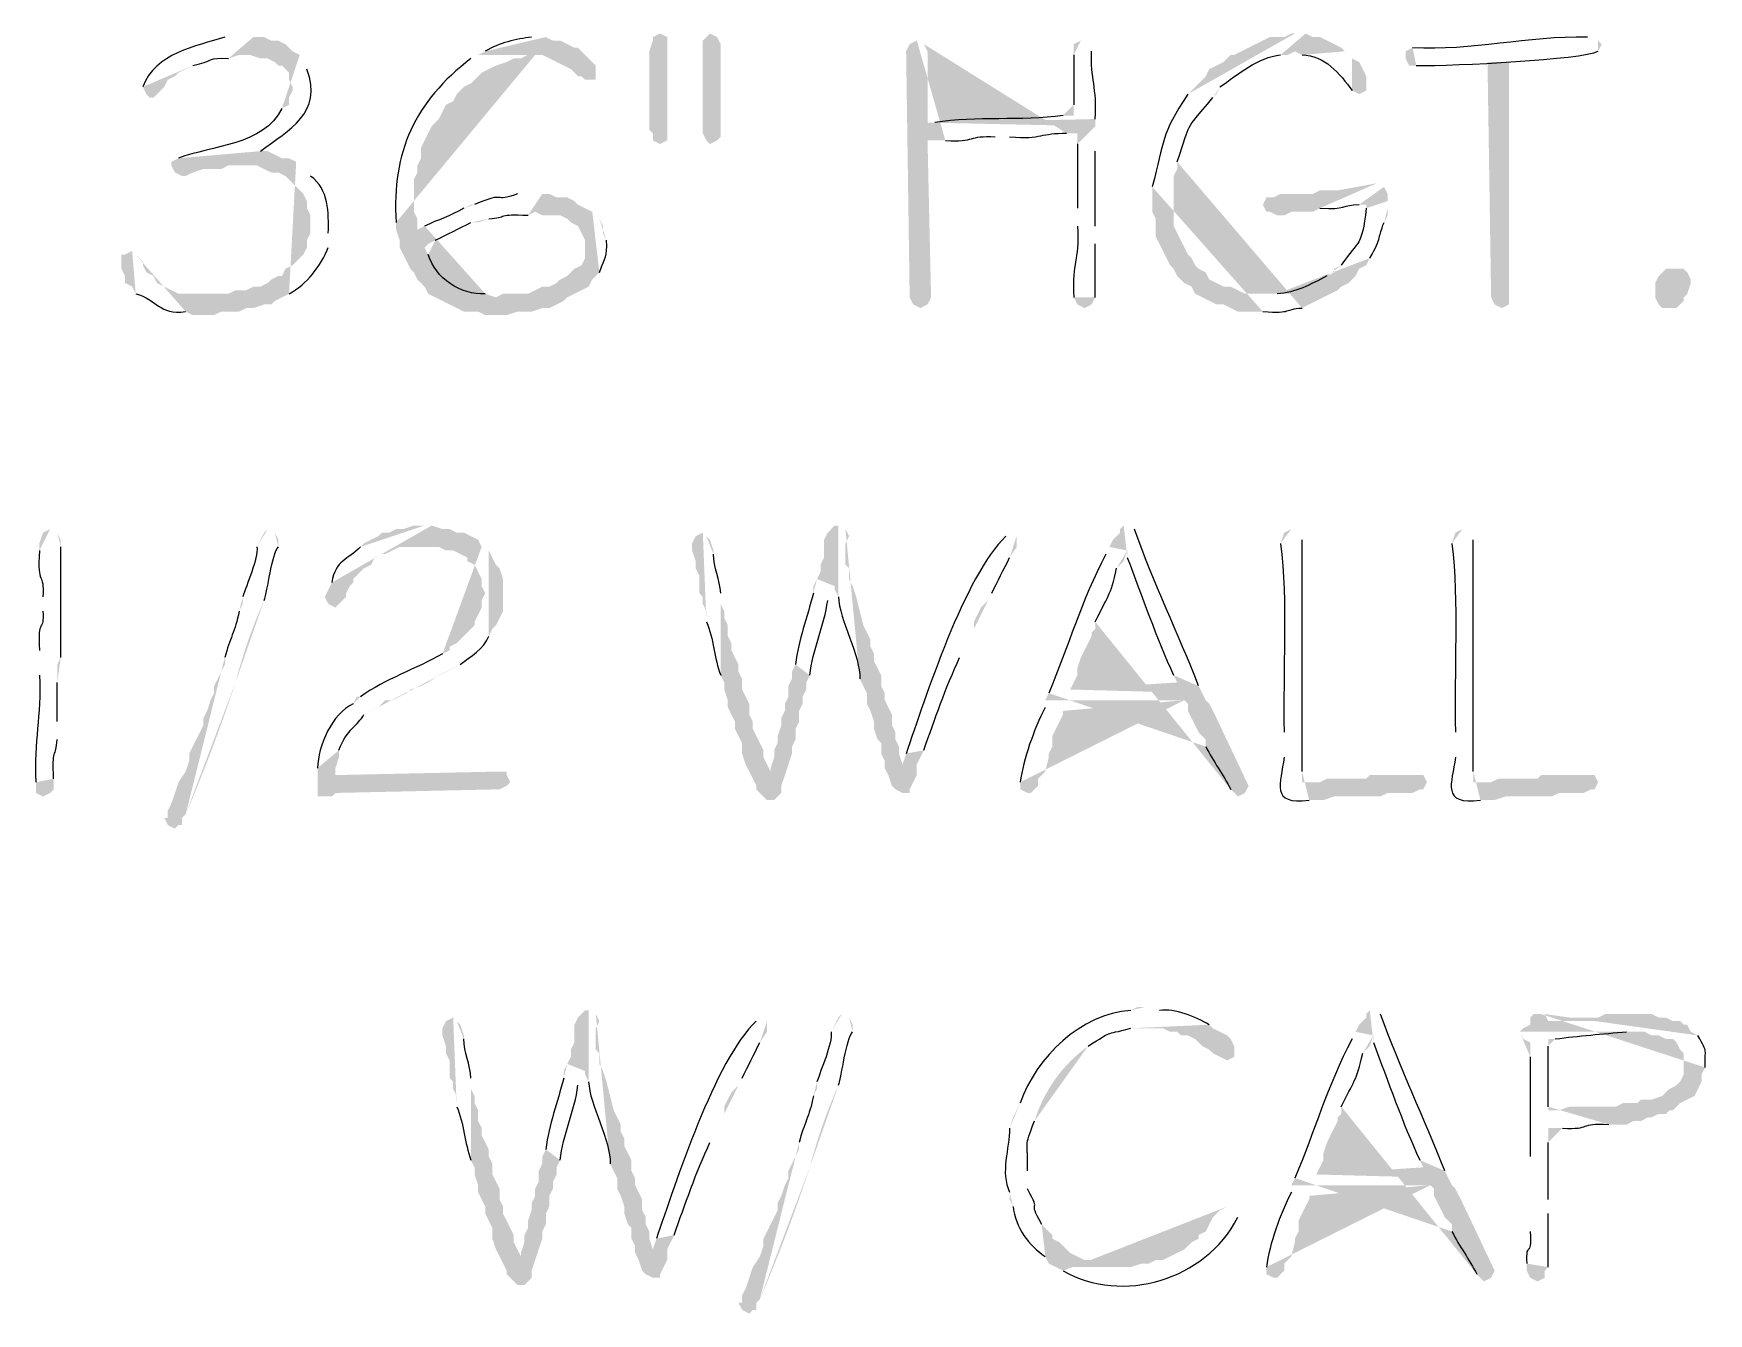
# Model space of a CAD drawing. Header units: inches. Extents: x -167 to 6071, y -6287 to -2731.
# Drawn here: x 1183.44 to 1208.49, y -5781.75 to -5762.6 of the extents above; entities that cross this region are included whole.
import ezdxf

# ---------------------------------------------------------------- set-up
doc = ezdxf.new("R2010")
doc.units = ezdxf.units.IN
doc.header["$LTSCALE"] = 96
doc.header["$MEASUREMENT"] = 0
doc.layers.add('PDF_Geometry', color=7, linetype='Continuous', true_color=0x4a4a4a)
doc.layers.add('PDF_Solid Fills', color=7, linetype='Continuous')

msp = doc.modelspace()

# ---------------------------------------------------------------- hatches: boundary and pattern name
at = {"layer": 'PDF_Solid Fills', "transparency": 33554559}
h = msp.add_hatch(color=256, dxfattribs=at)
h.paths.add_polyline_path([(1186.57, -5762.655), (1186.303, -5762.655)], flags=0)
h.paths.add_polyline_path([(1185.077, -5763.402), (1185.13, -5763.509), (1185.183, -5763.562), (1185.237, -5763.562), (1185.397, -5763.402), (1185.45, -5763.295), (1185.557, -5763.242), (1185.61, -5763.189), (1185.717, -5763.135), (1185.823, -5763.082)], flags=0)
h.paths.add_polyline_path([(1186.357, -5762.975), (1186.517, -5762.922), (1187.423, -5762.922), (1187.317, -5762.869), (1187.21, -5762.762), (1187.103, -5762.709), (1186.997, -5762.709), (1186.89, -5762.655), (1186.73, -5762.655)], flags=0)
h = msp.add_hatch(color=256, dxfattribs=at)
h.paths.add_polyline_path([(1190.943, -5762.655), (1190.89, -5762.655)], flags=0)
h.paths.add_polyline_path([(1190.197, -5762.869), (1190.09, -5762.922), (1191.05, -5762.922), (1191.37, -5763.082), (1191.477, -5763.135), (1191.583, -5763.242), (1191.637, -5763.242), (1191.69, -5763.295), (1191.85, -5763.295), (1191.85, -5763.082), (1191.797, -5763.029), (1191.583, -5762.815), (1191.53, -5762.815), (1191.423, -5762.762), (1191.317, -5762.709), (1191.21, -5762.709), (1191.103, -5762.655)], flags=0)
for points in [[(1192.81, -5762.602), (1192.703, -5762.655), (1192.703, -5762.709), (1192.65, -5762.869), (1192.65, -5764.042), (1192.703, -5764.095), (1192.703, -5764.202), (1192.81, -5764.255), (1192.917, -5764.202), (1192.917, -5762.655)], [(1193.557, -5762.602), (1193.503, -5762.655), (1193.45, -5762.709), (1193.45, -5764.095), (1193.503, -5764.202), (1193.557, -5764.255), (1193.663, -5764.202), (1193.717, -5764.149), (1193.717, -5762.762), (1193.663, -5762.655)], [(1205.503, -5763.029), (1205.183, -5763.029), (1205.237, -5766.549), (1205.29, -5766.655), (1205.397, -5766.709), (1205.503, -5766.655), (1205.503, -5766.549)], [(1207.903, -5766.709), (1207.797, -5766.709), (1207.743, -5766.655), (1207.69, -5766.549), (1207.69, -5766.335), (1207.743, -5766.229), (1207.85, -5766.122), (1208.117, -5766.122), (1208.17, -5766.175), (1208.223, -5766.282), (1208.223, -5766.335), (1208.17, -5766.495), (1208.117, -5766.549), (1208.117, -5766.602), (1208.01, -5766.709)], [(1190.41, -5773.642), (1187.957, -5773.695), (1187.69, -5773.695), (1187.69, -5774.015), (1187.903, -5774.015), (1187.957, -5773.962), (1190.357, -5773.909), (1190.41, -5773.909), (1190.517, -5773.855), (1190.57, -5773.802), (1190.517, -5773.695), (1190.517, -5773.642)], [(1204.063, -5773.695), (1203.423, -5773.695), (1203.37, -5773.749), (1202.783, -5773.749), (1202.677, -5773.802), (1202.41, -5773.802), (1204.277, -5773.802), (1204.223, -5773.695), (1204.17, -5773.695)], [(1206.623, -5773.695), (1205.983, -5773.695), (1205.93, -5773.749), (1205.343, -5773.749), (1205.237, -5773.802), (1204.97, -5773.802), (1206.837, -5773.802), (1206.783, -5773.695), (1206.73, -5773.695)], [(1207.317, -5777.269), (1206.943, -5777.269), (1206.837, -5777.322), (1206.463, -5777.322), (1206.357, -5777.375), (1206.09, -5777.375), (1208.063, -5777.375), (1207.957, -5777.375), (1207.85, -5777.322), (1207.743, -5777.322), (1207.637, -5777.269), (1207.477, -5777.269)], [(1201.077, -5777.482), (1200.063, -5777.482), (1200.33, -5777.482), (1200.437, -5777.535), (1200.543, -5777.535), (1200.597, -5777.589), (1200.703, -5777.589), (1200.81, -5777.642), (1200.917, -5777.749), (1201.023, -5777.802), (1201.077, -5777.855), (1201.183, -5777.909), (1201.29, -5777.962), (1201.397, -5777.909), (1201.397, -5777.749), (1201.343, -5777.642), (1201.29, -5777.589), (1201.183, -5777.535)]]:
    msp.add_hatch(color=256, dxfattribs=at).paths.add_polyline_path(points)
h = msp.add_hatch(color=256, dxfattribs=at)
h.paths.add_polyline_path([(1202.303, -5762.602), (1202.25, -5762.602), (1202.143, -5762.655), (1201.93, -5762.655), (1201.397, -5762.922), (1201.343, -5762.922), (1201.237, -5763.029), (1201.13, -5763.082), (1201.023, -5763.135), (1200.97, -5763.242), (1200.863, -5763.349), (1200.81, -5763.402), (1200.703, -5763.509)], flags=0)
h.paths.add_polyline_path([(1200.17, -5764.895), (1200.17, -5765.269), (1200.223, -5765.375), (1200.223, -5765.642), (1200.277, -5765.749), (1200.33, -5765.855), (1200.383, -5765.962), (1200.437, -5766.069), (1200.49, -5766.122), (1200.543, -5766.229), (1200.65, -5766.335), (1200.757, -5766.389), (1200.81, -5766.495), (1201.13, -5766.655), (1201.237, -5766.655), (1201.45, -5766.762), (1201.823, -5766.762)], flags=0)
h.paths.add_polyline_path([(1202.41, -5766.709), (1202.837, -5766.495), (1201.557, -5766.495), (1201.343, -5766.389), (1201.237, -5766.389), (1201.023, -5766.282), (1200.97, -5766.175), (1200.863, -5766.122), (1200.81, -5766.069), (1200.757, -5765.962), (1200.703, -5765.909), (1200.65, -5765.802), (1200.597, -5765.695), (1200.543, -5765.589), (1200.49, -5765.482), (1200.49, -5764.735), (1200.543, -5764.629), (1200.543, -5764.522)], flags=0)
h.paths.add_polyline_path([(1201.077, -5763.562), (1201.13, -5763.509), (1201.183, -5763.402)], flags=0)
h.paths.add_polyline_path([(1202.09, -5762.922), (1202.197, -5762.922), (1202.303, -5762.869), (1203.05, -5762.869), (1202.997, -5762.815), (1202.677, -5762.655), (1202.57, -5762.655), (1202.463, -5762.602)], flags=0)
h = msp.add_hatch(color=256, dxfattribs=at)
h.paths.add_polyline_path([(1206.73, -5762.655), (1206.677, -5762.655)], flags=0)
h.paths.add_polyline_path([(1204.063, -5762.815), (1203.957, -5762.869), (1203.957, -5762.975), (1204.01, -5763.082), (1204.117, -5763.082)], flags=0)
h.paths.add_polyline_path([(1206.837, -5762.869), (1206.89, -5762.762), (1206.837, -5762.709)], flags=0)
h = msp.add_hatch(color=256, dxfattribs=at)
h.paths.add_polyline_path([(1187.423, -5762.922), (1186.623, -5762.922), (1186.677, -5762.922), (1186.837, -5762.975), (1186.943, -5762.975), (1187.05, -5763.029), (1187.103, -5763.082), (1187.157, -5763.082), (1187.263, -5763.189), (1187.263, -5763.295), (1187.317, -5763.402), (1187.317, -5763.455), (1187.263, -5763.562), (1187.263, -5763.669), (1187.157, -5763.722)], flags=0)
h.paths.add_polyline_path([(1185.61, -5764.469), (1185.503, -5764.522), (1185.503, -5764.575), (1185.557, -5764.682), (1185.663, -5764.735), (1185.717, -5764.735), (1185.823, -5764.682), (1185.983, -5764.629), (1186.25, -5764.629), (1186.357, -5764.575), (1186.57, -5764.575), (1187.37, -5764.522), (1187.263, -5764.469), (1187.157, -5764.469), (1187.05, -5764.415), (1186.943, -5764.362), (1186.783, -5764.362), (1186.837, -5764.362)], flags=0)
h.paths.add_polyline_path([(1187.53, -5763.135), (1187.477, -5763.029)], flags=0)
h = msp.add_hatch(color=256, dxfattribs=at)
h.paths.add_polyline_path([(1190.09, -5762.922), (1189.983, -5762.975)], flags=0)
h.paths.add_polyline_path([(1188.863, -5765.429), (1188.863, -5765.535), (1189.183, -5765.535), (1189.183, -5765.375), (1189.13, -5765.269), (1189.13, -5764.789), (1189.183, -5764.682), (1189.183, -5764.575), (1189.237, -5764.469), (1189.237, -5764.309), (1189.29, -5764.202), (1189.343, -5764.095), (1189.397, -5763.989), (1189.503, -5763.882), (1189.557, -5763.775), (1189.61, -5763.669), (1189.717, -5763.615), (1189.77, -5763.509), (1189.877, -5763.402), (1189.983, -5763.349), (1190.09, -5763.242), (1190.143, -5763.189), (1190.25, -5763.135), (1190.357, -5763.082), (1190.517, -5763.029), (1190.623, -5762.975), (1190.73, -5762.975), (1190.837, -5762.922), (1190.943, -5762.922)], flags=0)
h = msp.add_hatch(color=256, dxfattribs=at)
h.paths.add_polyline_path([(1196.65, -5762.709), (1196.543, -5762.762), (1196.49, -5762.869), (1196.543, -5766.549), (1196.597, -5766.655), (1196.703, -5766.709), (1196.81, -5766.655), (1196.863, -5766.549), (1196.81, -5764.202), (1197.077, -5764.202)], flags=0)
h.paths.add_polyline_path([(1197.823, -5764.149), (1198.037, -5764.149)], flags=0)
h.paths.add_polyline_path([(1198.89, -5764.095), (1199.05, -5764.095), (1199.317, -5763.989), (1196.81, -5763.935), (1196.81, -5762.869), (1196.757, -5762.762)], flags=0)
h = msp.add_hatch(color=256, dxfattribs=at)
h.paths.add_polyline_path([(1199.103, -5762.709), (1198.997, -5762.762), (1198.997, -5762.922)], flags=0)
h.paths.add_polyline_path([(1198.997, -5763.669), (1198.997, -5763.829), (1198.837, -5763.829)], flags=0)
h.paths.add_polyline_path([(1196.917, -5763.935), (1196.81, -5763.935), (1199.317, -5763.989), (1199.317, -5763.882)], flags=0)
h.paths.add_polyline_path([(1199.263, -5762.869), (1199.21, -5762.762)], flags=0)
h = msp.add_hatch(color=256, dxfattribs=at)
h.paths.add_polyline_path([(1203.05, -5762.869), (1202.303, -5762.869), (1202.41, -5762.922)], flags=0)
h.paths.add_polyline_path([(1203.157, -5763.455), (1203.263, -5763.509), (1203.37, -5763.455), (1203.37, -5763.242), (1203.317, -5763.135), (1203.263, -5763.029), (1203.157, -5762.975)], flags=0)
h = msp.add_hatch(color=256, dxfattribs=at)
h.paths.add_polyline_path([(1199.317, -5763.989), (1199.05, -5764.095), (1199.05, -5764.255)], flags=0)
h.paths.add_polyline_path([(1199.05, -5765.215), (1199.05, -5765.482)], flags=0)
h.paths.add_polyline_path([(1198.997, -5766.549), (1199.05, -5766.655), (1199.157, -5766.709), (1199.263, -5766.655), (1199.317, -5766.549)], flags=0)
h.paths.add_polyline_path([(1199.317, -5765.749), (1199.317, -5765.482)], flags=0)
h.paths.add_polyline_path([(1199.317, -5764.362), (1199.317, -5764.095)], flags=0)
h = msp.add_hatch(color=256, dxfattribs=at)
h.paths.add_polyline_path([(1187.37, -5764.522), (1186.57, -5764.575), (1186.783, -5764.575), (1186.89, -5764.629), (1186.997, -5764.682), (1187.103, -5764.682), (1187.21, -5764.735), (1187.317, -5764.842), (1187.37, -5764.895), (1187.477, -5765.002), (1187.53, -5765.109), (1187.53, -5765.215), (1187.583, -5765.322), (1187.583, -5765.589), (1187.53, -5765.695), (1187.53, -5765.802), (1187.477, -5765.909), (1187.423, -5765.962), (1187.317, -5766.069), (1187.21, -5766.122), (1187.157, -5766.229), (1187.103, -5766.229), (1186.997, -5766.282), (1186.943, -5766.335), (1186.837, -5766.389), (1186.73, -5766.389), (1186.623, -5766.442), (1186.463, -5766.442), (1186.357, -5766.495), (1185.983, -5766.495), (1187.157, -5766.549), (1187.263, -5766.495)], flags=0)
h.paths.add_polyline_path([(1187.85, -5765.802), (1187.85, -5765.589)], flags=0)
h.paths.add_polyline_path([(1187.583, -5764.735), (1187.477, -5764.629)], flags=0)
h = msp.add_hatch(color=256, dxfattribs=at)
h.paths.add_polyline_path([(1203.53, -5764.842), (1202.943, -5764.949), (1202.677, -5764.949), (1202.57, -5765.002), (1202.09, -5765.002), (1201.983, -5765.055), (1201.877, -5765.055), (1201.823, -5765.162), (1201.877, -5765.269), (1201.93, -5765.269), (1202.037, -5765.322), (1202.143, -5765.322), (1202.25, -5765.269), (1202.57, -5765.269), (1202.677, -5765.215)], flags=0)
h.paths.add_polyline_path([(1203.263, -5765.162), (1203.37, -5765.162), (1203.69, -5765.109), (1203.69, -5765.002), (1203.637, -5764.895)], flags=0)
h = msp.add_hatch(color=256, dxfattribs=at)
h.paths.add_polyline_path([(1190.89, -5765.002), (1190.677, -5765.002)], flags=0)
h.paths.add_polyline_path([(1190.037, -5765.162), (1189.983, -5765.162), (1189.877, -5765.215)], flags=0)
h.paths.add_polyline_path([(1189.29, -5765.482), (1189.183, -5765.535), (1188.863, -5765.535), (1188.917, -5765.695), (1188.917, -5765.802), (1188.97, -5765.909), (1189.077, -5766.122), (1189.13, -5766.175), (1189.183, -5766.282), (1189.237, -5766.335), (1189.29, -5766.389), (1189.343, -5766.495), (1189.45, -5766.549), (1190.357, -5766.549), (1190.197, -5766.495)], flags=0)
h.paths.add_polyline_path([(1189.343, -5765.909), (1189.29, -5765.802), (1189.343, -5765.749), (1189.45, -5765.695)], flags=0)
h.paths.add_polyline_path([(1189.983, -5765.429), (1190.09, -5765.429), (1190.25, -5765.375)], flags=0)
h.paths.add_polyline_path([(1190.837, -5765.322), (1190.943, -5765.269), (1191.797, -5765.269), (1191.583, -5765.162), (1191.53, -5765.109), (1191.423, -5765.055), (1191.263, -5765.055), (1191.157, -5765.002), (1191.05, -5765.002)], flags=0)
h = msp.add_hatch(color=256, dxfattribs=at)
h.paths.add_polyline_path([(1203.69, -5765.109), (1203.37, -5765.162), (1203.37, -5765.215)], flags=0)
h.paths.add_polyline_path([(1202.997, -5766.069), (1202.89, -5766.122), (1202.89, -5766.175), (1202.783, -5766.229)], flags=0)
h.paths.add_polyline_path([(1202.037, -5766.495), (1201.877, -5766.495), (1202.837, -5766.495), (1202.943, -5766.442), (1202.997, -5766.389), (1203.103, -5766.335), (1203.21, -5766.229), (1203.263, -5766.122), (1203.37, -5766.069), (1203.423, -5765.962)], flags=0)
h.paths.add_polyline_path([(1203.637, -5765.429), (1203.69, -5765.322), (1203.69, -5765.215)], flags=0)
h = msp.add_hatch(color=256, dxfattribs=at)
h.paths.add_polyline_path([(1191.797, -5765.269), (1190.943, -5765.269), (1191.05, -5765.322), (1191.317, -5765.322), (1191.423, -5765.375), (1191.477, -5765.429), (1191.583, -5765.482), (1191.637, -5765.589), (1191.69, -5765.695), (1191.69, -5765.962), (1191.637, -5766.069), (1191.53, -5766.122), (1191.423, -5766.229), (1191.317, -5766.282), (1191.263, -5766.335), (1191.157, -5766.389), (1191.05, -5766.389), (1190.837, -5766.495), (1190.463, -5766.495), (1190.357, -5766.549), (1189.45, -5766.549), (1189.877, -5766.762), (1190.09, -5766.762), (1190.197, -5766.815), (1190.517, -5766.815), (1190.677, -5766.762), (1190.89, -5766.762), (1191.05, -5766.709), (1191.157, -5766.709), (1191.37, -5766.602), (1191.423, -5766.549), (1191.53, -5766.495), (1191.637, -5766.442), (1191.743, -5766.389), (1191.797, -5766.282), (1191.903, -5766.175)], flags=0)
h.paths.add_polyline_path([(1192.01, -5765.695), (1191.957, -5765.589), (1191.957, -5765.482), (1191.903, -5765.375)], flags=0)
h = msp.add_hatch(color=256, dxfattribs=at)
h.paths.add_polyline_path([(1184.917, -5765.855), (1184.81, -5765.909), (1184.757, -5765.909), (1184.757, -5766.122), (1184.81, -5766.229), (1184.81, -5766.335), (1184.917, -5766.389), (1184.97, -5766.495)], flags=0)
h.paths.add_polyline_path([(1185.717, -5766.762), (1185.823, -5766.815), (1186.143, -5766.815), (1186.25, -5766.762), (1186.517, -5766.762), (1186.623, -5766.709), (1186.73, -5766.709), (1186.89, -5766.655), (1186.997, -5766.655), (1187.05, -5766.602), (1187.157, -5766.549), (1185.983, -5766.495), (1185.61, -5766.495), (1185.29, -5766.335), (1185.237, -5766.229), (1185.13, -5766.175), (1185.077, -5766.069), (1185.077, -5766.015), (1184.97, -5765.909)], flags=0)
h = msp.add_hatch(color=256, dxfattribs=at)
h.paths.add_polyline_path([(1183.69, -5770.015), (1183.583, -5770.069), (1183.53, -5770.229), (1183.53, -5770.335)], flags=0)
h.paths.add_polyline_path([(1183.583, -5771.029), (1183.583, -5771.242)], flags=0)
h.paths.add_polyline_path([(1183.53, -5771.829), (1183.53, -5772.202)], flags=0)
h.paths.add_polyline_path([(1183.477, -5773.802), (1183.477, -5773.962), (1183.583, -5774.015), (1183.69, -5773.962), (1183.743, -5773.909), (1183.743, -5773.749)], flags=0)
h.paths.add_polyline_path([(1183.797, -5773.162), (1183.797, -5772.895)], flags=0)
h.paths.add_polyline_path([(1183.797, -5772.309), (1183.797, -5772.042), (1183.85, -5771.935)], flags=0)
h.paths.add_polyline_path([(1183.85, -5770.282), (1183.85, -5770.175), (1183.797, -5770.069)], flags=0)
h = msp.add_hatch(color=256, dxfattribs=at)
h.paths.add_polyline_path([(1186.943, -5770.015), (1186.89, -5770.069), (1186.837, -5770.175), (1186.783, -5770.282)], flags=0)
h.paths.add_polyline_path([(1186.57, -5771.029), (1186.57, -5771.135), (1186.517, -5771.242)], flags=0)
h.paths.add_polyline_path([(1186.303, -5771.935), (1186.303, -5772.042), (1186.197, -5772.255), (1186.143, -5772.362), (1186.143, -5772.469), (1186.09, -5772.575), (1186.037, -5772.735), (1185.983, -5772.842), (1185.983, -5772.949), (1185.877, -5773.162), (1185.823, -5773.269), (1185.77, -5773.375), (1185.77, -5773.482), (1185.717, -5773.642), (1185.61, -5773.802), (1185.557, -5773.962), (1185.503, -5774.122), (1185.45, -5774.229), (1185.45, -5774.335), (1185.397, -5774.335), (1185.45, -5774.442), (1185.557, -5774.495), (1185.61, -5774.442), (1185.663, -5774.442), (1185.663, -5774.335), (1185.717, -5774.282)], flags=0)
h.paths.add_polyline_path([(1185.717, -5774.282, 0.021662), (1186.463, -5772.309)], flags=0)
h.paths.add_polyline_path([(1186.89, -5771.082, 0.041027), (1186.463, -5772.309)], flags=0)
h.paths.add_polyline_path([(1187.103, -5770.282), (1187.103, -5770.175), (1187.05, -5770.069)], flags=0)
h = msp.add_hatch(color=256, dxfattribs=at)
h.paths.add_polyline_path([(1189.29, -5769.962), (1189.13, -5769.962), (1188.97, -5770.015), (1188.863, -5770.015), (1188.757, -5770.069), (1188.65, -5770.069), (1188.597, -5770.122), (1188.383, -5770.229), (1188.33, -5770.282)], flags=0)
h.paths.add_polyline_path([(1187.903, -5770.815), (1187.85, -5770.922), (1187.797, -5771.029), (1187.85, -5771.135), (1187.957, -5771.189), (1188.01, -5771.135), (1188.117, -5771.029), (1188.117, -5770.975), (1188.17, -5770.869), (1188.223, -5770.815), (1188.223, -5770.762), (1188.277, -5770.709), (1188.383, -5770.602), (1188.49, -5770.549), (1188.543, -5770.442), (1188.65, -5770.389), (1188.703, -5770.389), (1188.917, -5770.282), (1190.143, -5770.282), (1190.09, -5770.175), (1189.983, -5770.122), (1189.877, -5770.069), (1189.77, -5770.069), (1189.663, -5770.015), (1189.557, -5770.015), (1189.397, -5769.962)], flags=0)
h = msp.add_hatch(color=256, dxfattribs=at)
h.paths.add_polyline_path([(1193.45, -5770.069), (1193.343, -5770.122), (1193.29, -5770.229), (1193.29, -5770.335), (1193.343, -5770.495), (1193.343, -5770.602), (1193.397, -5770.709), (1193.397, -5770.975), (1193.45, -5771.029), (1193.45, -5771.135), (1193.503, -5771.242), (1193.503, -5771.402)], flags=0)
h.paths.add_polyline_path([(1193.717, -5772.202), (1193.77, -5772.309), (1193.77, -5772.415), (1193.823, -5772.575), (1193.823, -5772.682), (1193.877, -5772.789), (1193.93, -5772.895), (1193.93, -5773.002), (1193.983, -5773.109), (1194.037, -5773.215), (1194.037, -5773.375), (1194.09, -5773.535), (1194.197, -5773.749), (1194.25, -5773.855), (1194.25, -5773.909), (1194.303, -5773.962), (1194.41, -5774.069), (1194.517, -5774.069), (1194.57, -5774.015), (1194.623, -5773.962), (1194.623, -5773.855), (1194.677, -5773.695), (1194.463, -5773.695), (1194.463, -5773.642), (1194.41, -5773.535), (1194.357, -5773.429), (1194.357, -5773.322), (1194.303, -5773.215), (1194.197, -5773.002), (1194.197, -5772.895), (1194.143, -5772.789), (1194.143, -5772.629), (1194.09, -5772.522), (1194.037, -5772.415), (1194.037, -5772.255), (1193.983, -5772.149), (1193.983, -5772.042), (1193.877, -5771.829), (1193.877, -5771.722), (1193.823, -5771.615), (1193.823, -5771.455), (1193.77, -5771.349), (1193.77, -5771.242), (1193.717, -5771.135), (1193.717, -5770.975)], flags=0)
h.paths.add_polyline_path([(1193.61, -5770.389), (1193.61, -5770.335), (1193.557, -5770.175), (1193.503, -5770.122)], flags=0)
h = msp.add_hatch(color=256, dxfattribs=at)
h.paths.add_polyline_path([(1195.477, -5769.962), (1195.423, -5769.962), (1195.317, -5770.069), (1195.263, -5770.175), (1195.263, -5770.442), (1195.21, -5770.549), (1195.21, -5770.655), (1195.157, -5770.762), (1195.423, -5770.869), (1195.423, -5770.922), (1195.477, -5771.029)], flags=0)
h.paths.add_polyline_path([(1195.797, -5772.255), (1195.85, -5772.362), (1195.903, -5772.469), (1195.903, -5772.629), (1195.957, -5772.735), (1196.01, -5772.895), (1196.01, -5773.002), (1196.063, -5773.162), (1196.117, -5773.215), (1196.117, -5773.375), (1196.17, -5773.482), (1196.17, -5773.589), (1196.223, -5773.695), (1196.277, -5773.855), (1196.33, -5773.909), (1196.437, -5773.962), (1196.543, -5773.962), (1196.543, -5773.909), (1196.597, -5773.802), (1196.65, -5773.695), (1196.65, -5773.535), (1196.437, -5773.535), (1196.383, -5773.375), (1196.383, -5773.269), (1196.33, -5773.162), (1196.33, -5773.055), (1196.277, -5772.949), (1196.277, -5772.789), (1196.223, -5772.682), (1196.17, -5772.575), (1196.17, -5772.469), (1196.117, -5772.362), (1196.117, -5772.202), (1196.063, -5772.095), (1196.01, -5771.989), (1196.01, -5771.882), (1195.957, -5771.775), (1195.957, -5771.669), (1195.903, -5771.562), (1195.85, -5771.455), (1195.797, -5771.242), (1195.743, -5771.029), (1195.69, -5770.869), (1195.637, -5770.762), (1195.637, -5770.602), (1195.583, -5770.549), (1195.583, -5770.229), (1195.637, -5770.122), (1195.583, -5770.015)], flags=0)
h = msp.add_hatch(color=256, dxfattribs=at)
h.paths.add_polyline_path([(1198.037, -5770.122), (1197.983, -5770.122)], flags=0)
h.paths.add_polyline_path([(1196.49, -5773.375), (1196.437, -5773.535), (1196.65, -5773.535), (1196.757, -5773.322)], flags=0)
h.paths.add_polyline_path([(1197.29, -5771.935), (1197.343, -5771.829), (1197.397, -5771.722), (1197.45, -5771.615), (1197.503, -5771.509), (1197.503, -5771.402), (1197.557, -5771.295), (1197.61, -5771.189), (1197.717, -5771.082), (1197.77, -5770.975)], flags=0)
h.paths.add_polyline_path([(1198.037, -5770.442), (1198.143, -5770.282), (1198.143, -5770.122)], flags=0)
h = msp.add_hatch(color=256, dxfattribs=at)
h.paths.add_polyline_path([(1199.743, -5769.962), (1199.69, -5770.015), (1199.69, -5770.069), (1199.637, -5770.122), (1199.583, -5770.175), (1199.53, -5770.282), (1199.797, -5770.335), (1199.797, -5770.442)], flags=0)
h.paths.add_polyline_path([(1200.49, -5772.202), (1200.543, -5772.309), (1198.943, -5772.415), (1200.917, -5772.469), (1200.863, -5772.362)], flags=0)
h.paths.add_polyline_path([(1199.903, -5770.015), (1199.85, -5769.962)], flags=0)
h = msp.add_hatch(color=256, dxfattribs=at)
h.paths.add_polyline_path([(1202.25, -5770.015), (1202.143, -5770.069), (1202.09, -5770.229)], flags=0)
h.paths.add_polyline_path([(1202.143, -5773.055), (1202.143, -5773.429)], flags=0)
h.paths.add_polyline_path([(1202.517, -5774.069), (1202.73, -5774.069), (1202.89, -5774.015), (1203.583, -5774.015), (1203.69, -5773.962), (1204.063, -5773.962), (1204.17, -5773.909), (1204.223, -5773.909), (1204.277, -5773.802), (1202.41, -5773.802), (1202.41, -5773.642)], flags=0)
h.paths.add_polyline_path([(1202.41, -5770.175), (1202.357, -5770.069)], flags=0)
h = msp.add_hatch(color=256, dxfattribs=at)
h.paths.add_polyline_path([(1204.81, -5770.015), (1204.703, -5770.069), (1204.65, -5770.229)], flags=0)
h.paths.add_polyline_path([(1204.703, -5773.055), (1204.703, -5773.429)], flags=0)
h.paths.add_polyline_path([(1205.077, -5774.069), (1205.29, -5774.069), (1205.45, -5774.015), (1206.143, -5774.015), (1206.25, -5773.962), (1206.623, -5773.962), (1206.73, -5773.909), (1206.783, -5773.909), (1206.837, -5773.802), (1204.97, -5773.802), (1204.97, -5773.642)], flags=0)
h.paths.add_polyline_path([(1204.97, -5770.175), (1204.917, -5770.069)], flags=0)
h = msp.add_hatch(color=256, dxfattribs=at)
h.paths.add_polyline_path([(1190.143, -5770.282), (1189.29, -5770.282), (1189.503, -5770.282), (1189.61, -5770.335), (1189.717, -5770.335), (1189.93, -5770.442), (1189.93, -5770.495), (1190.037, -5770.549), (1190.09, -5770.655), (1190.143, -5770.762), (1190.143, -5770.869), (1190.197, -5770.975), (1190.143, -5771.082), (1190.143, -5771.189), (1190.09, -5771.295), (1190.037, -5771.402), (1190.037, -5771.455), (1189.93, -5771.562), (1189.877, -5771.615), (1189.77, -5771.722), (1189.663, -5771.775), (1189.663, -5771.829), (1189.557, -5771.882)], flags=0)
h.paths.add_polyline_path([(1188.33, -5772.522), (1188.277, -5772.522), (1188.223, -5772.629)], flags=0)
h.paths.add_polyline_path([(1187.69, -5773.589), (1187.69, -5773.695), (1187.957, -5773.695), (1187.957, -5773.589), (1188.01, -5773.429), (1188.01, -5773.322)], flags=0)
h.paths.add_polyline_path([(1188.383, -5772.789), (1188.597, -5772.682), (1188.703, -5772.575), (1188.81, -5772.575), (1188.917, -5772.522), (1189.023, -5772.469), (1189.077, -5772.415), (1189.237, -5772.362), (1189.343, -5772.309), (1189.503, -5772.202), (1189.823, -5772.042)], flags=0)
h.paths.add_polyline_path([(1190.25, -5771.615), (1190.303, -5771.509), (1190.357, -5771.455), (1190.41, -5771.349), (1190.463, -5771.242), (1190.463, -5770.762), (1190.41, -5770.602), (1190.357, -5770.549), (1190.303, -5770.442), (1190.25, -5770.335)], flags=0)
h = msp.add_hatch(color=256, dxfattribs=at)
h.paths.add_polyline_path([(1199.53, -5770.282), (1199.477, -5770.389)], flags=0)
h.paths.add_polyline_path([(1198.623, -5772.469), (1198.57, -5772.575), (1200.65, -5772.575), (1200.703, -5772.629), (1200.703, -5772.735), (1200.757, -5772.842), (1200.863, -5773.055), (1200.97, -5773.162), (1200.97, -5773.269)], flags=0)
h.paths.add_polyline_path([(1201.343, -5773.909), (1201.397, -5773.962), (1201.45, -5774.015), (1201.557, -5773.962), (1201.61, -5773.855), (1201.13, -5772.842), (1201.077, -5772.735), (1201.023, -5772.629), (1200.97, -5772.575), (1200.917, -5772.469), (1198.943, -5772.415), (1198.997, -5772.309), (1199.05, -5772.202), (1199.05, -5772.095), (1199.103, -5771.935), (1199.157, -5771.829), (1199.21, -5771.722), (1199.263, -5771.615), (1199.263, -5771.562), (1199.317, -5771.509), (1199.317, -5771.402)], flags=0)
h.paths.add_polyline_path([(1199.637, -5770.602), (1199.743, -5770.495), (1199.797, -5770.335)], flags=0)
h = msp.add_hatch(color=256, dxfattribs=at)
h.paths.add_polyline_path([(1195.157, -5770.762), (1195.103, -5770.869), (1195.103, -5770.975)], flags=0)
h.paths.add_polyline_path([(1194.837, -5772.042), (1194.783, -5772.149), (1194.783, -5772.255), (1194.73, -5772.362), (1194.73, -5772.522), (1194.677, -5772.629), (1194.677, -5772.735), (1194.623, -5772.842), (1194.623, -5772.949), (1194.57, -5773.109), (1194.57, -5773.215), (1194.517, -5773.322), (1194.517, -5773.429), (1194.463, -5773.589), (1194.463, -5773.695), (1194.677, -5773.695), (1194.73, -5773.535), (1194.783, -5773.375), (1194.783, -5773.269), (1194.837, -5773.162), (1194.837, -5773.002), (1194.89, -5772.895), (1194.89, -5772.735), (1194.943, -5772.629), (1194.943, -5772.522), (1194.997, -5772.415), (1194.997, -5772.309), (1195.05, -5772.202)], flags=0)
h.paths.add_polyline_path([(1195.317, -5771.082), (1195.423, -5770.869)], flags=0)
h = msp.add_hatch(color=256, dxfattribs=at)
h.paths.add_polyline_path([(1198.57, -5772.575), (1198.57, -5772.682)], flags=0)
h.paths.add_polyline_path([(1198.197, -5773.802), (1198.197, -5773.909), (1198.303, -5773.962), (1198.357, -5773.962), (1198.41, -5773.909), (1198.463, -5773.855), (1198.463, -5773.749), (1198.57, -5773.642), (1198.623, -5773.429), (1198.623, -5773.375), (1198.677, -5773.269), (1198.677, -5773.109), (1198.73, -5773.002), (1198.783, -5772.895), (1198.837, -5772.789), (1198.837, -5772.735), (1200.65, -5772.575)], flags=0)
h = msp.add_hatch(color=256, dxfattribs=at)
h.paths.add_polyline_path([(1200.063, -5777.162), (1199.957, -5777.162), (1199.85, -5777.215)], flags=0)
h.paths.add_polyline_path([(1198.197, -5778.602), (1198.09, -5778.815), (1198.037, -5778.975)], flags=0)
h.paths.add_polyline_path([(1198.037, -5779.935), (1198.037, -5780.042), (1198.09, -5780.149)], flags=0)
h.paths.add_polyline_path([(1198.57, -5780.895), (1198.623, -5781.002), (1198.73, -5781.055), (1199.743, -5781.055), (1199.637, -5781.055), (1199.477, -5781.002), (1199.37, -5781.002), (1199.263, -5780.949), (1199.157, -5780.949), (1198.943, -5780.842), (1198.89, -5780.789), (1198.783, -5780.682), (1198.677, -5780.629), (1198.677, -5780.575), (1198.57, -5780.469), (1198.517, -5780.415)], flags=0)
h.paths.add_polyline_path([(1198.303, -5779.882), (1198.303, -5779.615)], flags=0)
h.paths.add_polyline_path([(1199.21, -5777.749, 0.162278), (1198.41, -5778.869)], flags=0)
h.paths.add_polyline_path([(1199.85, -5777.482), (1201.077, -5777.482), (1201.023, -5777.429)], flags=0)
h.paths.add_polyline_path([(1200.277, -5777.215), (1200.17, -5777.162)], flags=0)
h = msp.add_hatch(color=256, dxfattribs=at)
h.paths.add_polyline_path([(1189.717, -5777.322), (1189.61, -5777.375), (1189.557, -5777.482), (1189.557, -5777.589), (1189.61, -5777.749), (1189.61, -5777.855), (1189.663, -5777.962), (1189.663, -5778.229), (1189.717, -5778.282), (1189.717, -5778.389), (1189.77, -5778.495), (1189.77, -5778.655)], flags=0)
h.paths.add_polyline_path([(1189.983, -5779.455), (1190.037, -5779.562), (1190.037, -5779.669), (1190.09, -5779.829), (1190.09, -5779.935), (1190.197, -5780.149), (1190.197, -5780.255), (1190.25, -5780.362), (1190.303, -5780.469), (1190.303, -5780.629), (1190.357, -5780.789), (1190.41, -5780.895), (1190.463, -5781.002), (1190.517, -5781.109), (1190.517, -5781.162), (1190.57, -5781.215), (1190.677, -5781.322), (1190.783, -5781.322), (1190.837, -5781.269), (1190.89, -5781.215), (1190.89, -5781.109), (1190.943, -5780.949), (1190.73, -5780.949), (1190.73, -5780.895), (1190.677, -5780.789), (1190.623, -5780.682), (1190.623, -5780.575), (1190.57, -5780.469), (1190.517, -5780.362), (1190.463, -5780.255), (1190.463, -5780.149), (1190.41, -5780.042), (1190.41, -5779.882), (1190.303, -5779.669), (1190.303, -5779.509), (1190.25, -5779.402), (1190.25, -5779.295), (1190.197, -5779.189), (1190.143, -5779.082), (1190.143, -5778.975), (1190.09, -5778.869), (1190.09, -5778.709), (1190.037, -5778.602), (1190.037, -5778.495), (1189.983, -5778.389), (1189.983, -5778.229)], flags=0)
h.paths.add_polyline_path([(1189.877, -5777.642), (1189.877, -5777.589), (1189.823, -5777.429), (1189.77, -5777.375)], flags=0)
h = msp.add_hatch(color=256, dxfattribs=at)
h.paths.add_polyline_path([(1191.743, -5777.215), (1191.69, -5777.215), (1191.583, -5777.322), (1191.53, -5777.429), (1191.53, -5777.695), (1191.477, -5777.802), (1191.477, -5777.909), (1191.423, -5778.015), (1191.69, -5778.122), (1191.69, -5778.175), (1191.743, -5778.282)], flags=0)
h.paths.add_polyline_path([(1192.063, -5779.509), (1192.117, -5779.615), (1192.17, -5779.722), (1192.17, -5779.882), (1192.223, -5779.989), (1192.277, -5780.149), (1192.277, -5780.255), (1192.33, -5780.415), (1192.383, -5780.469), (1192.383, -5780.629), (1192.437, -5780.735), (1192.437, -5780.842), (1192.49, -5780.949), (1192.543, -5781.109), (1192.597, -5781.162), (1192.703, -5781.215), (1192.81, -5781.215), (1192.81, -5781.162), (1192.863, -5781.055), (1192.917, -5780.949), (1192.917, -5780.789), (1192.703, -5780.789), (1192.65, -5780.629), (1192.65, -5780.522), (1192.597, -5780.415), (1192.597, -5780.309), (1192.543, -5780.202), (1192.543, -5780.042), (1192.49, -5779.935), (1192.437, -5779.829), (1192.437, -5779.722), (1192.383, -5779.615), (1192.383, -5779.455), (1192.33, -5779.349), (1192.277, -5779.242), (1192.277, -5779.135), (1192.223, -5779.029), (1192.223, -5778.922), (1192.17, -5778.815), (1192.117, -5778.709), (1192.063, -5778.495), (1192.01, -5778.282), (1191.957, -5778.122), (1191.903, -5778.015), (1191.903, -5777.855), (1191.85, -5777.802), (1191.85, -5777.482), (1191.903, -5777.375), (1191.85, -5777.269)], flags=0)
h = msp.add_hatch(color=256, dxfattribs=at)
h.paths.add_polyline_path([(1194.303, -5777.375), (1194.25, -5777.375)], flags=0)
h.paths.add_polyline_path([(1192.757, -5780.629), (1192.703, -5780.789), (1192.917, -5780.789), (1192.97, -5780.682), (1193.023, -5780.575)], flags=0)
h.paths.add_polyline_path([(1193.557, -5779.189), (1193.61, -5779.082), (1193.663, -5778.975), (1193.717, -5778.869), (1193.77, -5778.762), (1193.77, -5778.655), (1193.823, -5778.549), (1193.877, -5778.442), (1193.983, -5778.335), (1194.037, -5778.229)], flags=0)
h.paths.add_polyline_path([(1194.303, -5777.695), (1194.41, -5777.535), (1194.41, -5777.375)], flags=0)
h = msp.add_hatch(color=256, dxfattribs=at)
h.paths.add_polyline_path([(1195.53, -5777.269), (1195.477, -5777.322), (1195.423, -5777.429), (1195.37, -5777.535)], flags=0)
h.paths.add_polyline_path([(1195.157, -5778.282), (1195.157, -5778.389), (1195.103, -5778.495)], flags=0)
h.paths.add_polyline_path([(1194.89, -5779.189), (1194.89, -5779.295), (1194.837, -5779.402), (1194.783, -5779.509), (1194.73, -5779.615), (1194.73, -5779.722), (1194.677, -5779.829), (1194.623, -5779.989), (1194.57, -5780.095), (1194.57, -5780.202), (1194.517, -5780.309), (1194.463, -5780.415), (1194.41, -5780.522), (1194.357, -5780.629), (1194.357, -5780.735), (1194.303, -5780.895), (1194.197, -5781.055), (1194.09, -5781.375), (1194.037, -5781.482), (1194.037, -5781.589), (1193.983, -5781.589), (1194.037, -5781.695), (1194.143, -5781.749), (1194.197, -5781.695), (1194.25, -5781.695), (1194.25, -5781.589), (1194.303, -5781.535)], flags=0)
h.paths.add_polyline_path([(1194.303, -5781.535, 0.021662), (1195.05, -5779.562)], flags=0)
h.paths.add_polyline_path([(1195.477, -5778.335, 0.041027), (1195.05, -5779.562)], flags=0)
h.paths.add_polyline_path([(1195.69, -5777.535), (1195.69, -5777.429), (1195.637, -5777.322)], flags=0)
h = msp.add_hatch(color=256, dxfattribs=at)
h.paths.add_polyline_path([(1203.423, -5777.215), (1203.37, -5777.269), (1203.37, -5777.322), (1203.317, -5777.375), (1203.263, -5777.429), (1203.21, -5777.535), (1203.477, -5777.589), (1203.477, -5777.695)], flags=0)
h.paths.add_polyline_path([(1204.17, -5779.455), (1204.223, -5779.562), (1202.623, -5779.669), (1204.597, -5779.722), (1204.543, -5779.615)], flags=0)
h.paths.add_polyline_path([(1203.583, -5777.269), (1203.53, -5777.215)], flags=0)
h = msp.add_hatch(color=256, dxfattribs=at)
h.paths.add_polyline_path([(1205.983, -5777.269), (1205.877, -5777.269), (1205.823, -5777.322), (1205.823, -5777.429), (1205.717, -5777.482), (1205.663, -5777.535), (1207.53, -5777.535), (1207.637, -5777.589), (1207.743, -5777.589), (1207.85, -5777.642), (1207.957, -5777.642), (1208.01, -5777.695), (1208.063, -5777.802), (1208.117, -5777.855), (1208.117, -5778.175), (1208.063, -5778.282), (1208.01, -5778.335), (1207.903, -5778.389), (1207.797, -5778.495), (1207.637, -5778.549), (1207.477, -5778.549), (1207.423, -5778.602), (1207.21, -5778.602), (1207.103, -5778.655), (1206.41, -5778.655), (1206.25, -5778.709), (1206.09, -5778.709), (1207.957, -5778.709), (1208.063, -5778.602), (1208.277, -5778.495), (1208.33, -5778.389), (1208.383, -5778.282), (1208.383, -5778.175), (1208.437, -5778.069)], flags=0)
h.paths.add_polyline_path([(1208.33, -5777.589), (1208.223, -5777.535), (1208.17, -5777.429), (1208.117, -5777.429), (1208.063, -5777.375), (1206.09, -5777.375), (1206.037, -5777.269)], flags=0)
h = msp.add_hatch(color=256, dxfattribs=at)
h.paths.add_polyline_path([(1203.21, -5777.535), (1203.157, -5777.642)], flags=0)
h.paths.add_polyline_path([(1202.303, -5779.722), (1202.25, -5779.829), (1204.33, -5779.829), (1204.383, -5779.882), (1204.383, -5779.989), (1204.437, -5780.095), (1204.49, -5780.202), (1204.543, -5780.309), (1204.65, -5780.415), (1204.65, -5780.522)], flags=0)
h.paths.add_polyline_path([(1205.023, -5781.162), (1205.077, -5781.215), (1205.13, -5781.269), (1205.237, -5781.215), (1205.29, -5781.109), (1204.81, -5780.095), (1204.757, -5779.989), (1204.703, -5779.882), (1204.65, -5779.829), (1204.597, -5779.722), (1202.623, -5779.669), (1202.677, -5779.562), (1202.73, -5779.455), (1202.73, -5779.349), (1202.783, -5779.189), (1202.837, -5779.082), (1202.89, -5778.975), (1202.943, -5778.869), (1202.943, -5778.815), (1202.997, -5778.762), (1202.997, -5778.655)], flags=0)
h.paths.add_polyline_path([(1203.317, -5777.855), (1203.423, -5777.749), (1203.477, -5777.589)], flags=0)
h = msp.add_hatch(color=256, dxfattribs=at)
h.paths.add_polyline_path([(1205.663, -5777.535), (1205.717, -5777.642), (1205.823, -5777.695), (1205.823, -5777.909)], flags=0)
h.paths.add_polyline_path([(1205.823, -5779.402), (1205.823, -5780.522)], flags=0)
h.paths.add_polyline_path([(1205.77, -5781.002), (1205.77, -5781.109), (1205.823, -5781.215), (1205.93, -5781.269), (1206.037, -5781.215), (1206.037, -5781.109), (1206.09, -5781.055)], flags=0)
h.paths.add_polyline_path([(1206.09, -5780.255), (1206.09, -5780.042)], flags=0)
h.paths.add_polyline_path([(1206.09, -5779.189), (1206.09, -5778.975), (1206.303, -5778.975)], flags=0)
h.paths.add_polyline_path([(1206.997, -5778.922), (1207.263, -5778.922), (1207.37, -5778.869), (1207.477, -5778.869), (1207.583, -5778.815), (1207.637, -5778.815), (1207.743, -5778.762), (1207.85, -5778.762), (1207.903, -5778.709), (1207.957, -5778.709), (1206.09, -5778.709), (1206.09, -5778.655)], flags=0)
h.paths.add_polyline_path([(1206.09, -5777.749), (1206.09, -5777.642), (1206.197, -5777.642)], flags=0)
h.paths.add_polyline_path([(1207.263, -5777.535), (1207.37, -5777.535)], flags=0)
h = msp.add_hatch(color=256, dxfattribs=at)
h.paths.add_polyline_path([(1191.423, -5778.015), (1191.37, -5778.122), (1191.37, -5778.229)], flags=0)
h.paths.add_polyline_path([(1191.103, -5779.295), (1191.05, -5779.402), (1191.05, -5779.509), (1190.997, -5779.615), (1190.997, -5779.775), (1190.943, -5779.882), (1190.943, -5779.989), (1190.89, -5780.095), (1190.89, -5780.202), (1190.837, -5780.362), (1190.837, -5780.469), (1190.783, -5780.575), (1190.783, -5780.682), (1190.73, -5780.842), (1190.73, -5780.949), (1190.943, -5780.949), (1190.997, -5780.789), (1191.05, -5780.629), (1191.05, -5780.522), (1191.103, -5780.415), (1191.103, -5780.255), (1191.157, -5780.149), (1191.157, -5779.989), (1191.21, -5779.882), (1191.21, -5779.775), (1191.263, -5779.669), (1191.263, -5779.562), (1191.317, -5779.455)], flags=0)
h.paths.add_polyline_path([(1191.583, -5778.335), (1191.637, -5778.229), (1191.69, -5778.122)], flags=0)
h = msp.add_hatch(color=256, dxfattribs=at)
h.paths.add_polyline_path([(1202.25, -5779.829), (1202.25, -5779.935)], flags=0)
h.paths.add_polyline_path([(1201.877, -5781.055), (1201.877, -5781.162), (1201.983, -5781.215), (1202.037, -5781.215), (1202.09, -5781.162), (1202.143, -5781.109), (1202.143, -5781.002), (1202.25, -5780.895), (1202.303, -5780.682), (1202.303, -5780.629), (1202.357, -5780.522), (1202.357, -5780.362), (1202.41, -5780.255), (1202.463, -5780.149), (1202.517, -5780.042), (1202.517, -5779.989), (1204.33, -5779.829)], flags=0)
h = msp.add_hatch(color=256, dxfattribs=at)
h.paths.add_polyline_path([(1201.29, -5780.149), (1201.183, -5780.202), (1201.077, -5780.309), (1200.97, -5780.522), (1200.863, -5780.575), (1200.863, -5780.629), (1200.757, -5780.682), (1200.65, -5780.789), (1200.543, -5780.842), (1200.33, -5780.949), (1200.223, -5780.949), (1200.117, -5781.002), (1200.01, -5781.002), (1199.85, -5781.055), (1198.73, -5781.055), (1198.837, -5781.109)], flags=0)
h.paths.add_polyline_path([(1201.45, -5780.309), (1201.397, -5780.202)], flags=0)

# ---------------------------------------------------------------- linework, layer by layer
at = {"layer": 'PDF_Geometry', "color": 7}
for points in [[(1186.303, -5762.655), (1185.869, -5762.798), (1185.258, -5762.892), (1185.077, -5763.402)], [(1190.89, -5762.655), (1190.654, -5762.685), (1190.41, -5762.74), (1190.197, -5762.869)], [(1206.677, -5762.655), (1205.779, -5762.64), (1204.95, -5762.868), (1204.063, -5762.815)], [(1198.997, -5762.922), (1198.997, -5763.171), (1198.997, -5763.42), (1198.997, -5763.669)], [(1199.317, -5763.882), (1199.35, -5763.407), (1199.242, -5763.279), (1199.263, -5762.869)], [(1201.183, -5763.402), (1201.451, -5763.211), (1201.75, -5762.959), (1202.09, -5762.922)], [(1202.41, -5762.922), (1202.742, -5762.922), (1202.98, -5763.205), (1203.157, -5763.455)], [(1204.117, -5763.082), (1204.711, -5763.087), (1206.582, -5762.991), (1206.837, -5762.869)], [(1185.823, -5763.082), (1186.133, -5763.015), (1186.047, -5762.957), (1186.357, -5762.975)], [(1186.837, -5764.362), (1187.261, -5764.035), (1187.775, -5763.802), (1187.53, -5763.135)], [(1189.983, -5762.975), (1189.139, -5763.628), (1188.8, -5764.36), (1188.863, -5765.429)], [(1200.703, -5763.509), (1200.289, -5764.133), (1200.359, -5764.195), (1200.17, -5764.895)], [(1200.543, -5764.522), (1200.778, -5763.86), (1200.607, -5764.129), (1201.077, -5763.562)], [(1187.157, -5763.722), (1186.88, -5764.286), (1186.108, -5764.271), (1185.61, -5764.469)], [(1198.837, -5763.829), (1198.202, -5763.918), (1197.547, -5763.831), (1196.917, -5763.935)], [(1197.077, -5764.202), (1197.534, -5764.234), (1197.413, -5764.12), (1197.823, -5764.149)], [(1198.037, -5764.149), (1198.536, -5764.188), (1198.498, -5764.085), (1198.89, -5764.095)], [(1199.05, -5764.255), (1199.05, -5764.575), (1199.05, -5764.895), (1199.05, -5765.215)], [(1199.317, -5765.482), (1199.317, -5765.109), (1199.317, -5764.735), (1199.317, -5764.362)], [(1187.85, -5765.589), (1187.856, -5765.283), (1187.86, -5764.931), (1187.583, -5764.735)], [(1190.677, -5765.002), (1190.3, -5765.148), (1190.538, -5764.943), (1190.037, -5765.162)], [(1202.677, -5765.215), (1203.071, -5765.245), (1203.004, -5765.163), (1203.263, -5765.162)], [(1189.877, -5765.215), (1189.657, -5765.341), (1189.502, -5765.383), (1189.29, -5765.482)], [(1189.45, -5765.695), (1189.628, -5765.607), (1189.806, -5765.518), (1189.983, -5765.429)], [(1190.25, -5765.375), (1190.531, -5765.358), (1190.377, -5765.293), (1190.837, -5765.322)], [(1203.37, -5765.215), (1203.296, -5765.824), (1203.268, -5765.661), (1202.997, -5766.069)], [(1203.423, -5765.962), (1203.618, -5765.629), (1203.534, -5765.668), (1203.637, -5765.429)], [(1199.05, -5765.482), (1199.086, -5766.05), (1198.961, -5765.981), (1198.997, -5766.549)], [(1187.263, -5766.495), (1187.534, -5766.349), (1187.735, -5766.086), (1187.85, -5765.802)], [(1190.197, -5766.495), (1189.828, -5766.518), (1189.452, -5766.263), (1189.343, -5765.909)], [(1191.903, -5766.175), (1191.996, -5765.929), (1192.023, -5765.96), (1192.01, -5765.695)], [(1199.317, -5766.549), (1199.317, -5766.282), (1199.317, -5766.015), (1199.317, -5765.749)], [(1202.783, -5766.229), (1202.537, -5766.356), (1202.317, -5766.481), (1202.037, -5766.495)], [(1184.97, -5766.495), (1185.293, -5766.579), (1185.314, -5766.816), (1185.717, -5766.762)], [(1201.823, -5766.762), (1202.283, -5766.791), (1202.129, -5766.727), (1202.41, -5766.709)], [(1197.983, -5770.122), (1197.367, -5770.696), (1196.77, -5772.559), (1196.49, -5773.375)], [(1200.863, -5772.362), (1200.556, -5771.575), (1200.187, -5770.814), (1199.903, -5770.015)], [(1202.41, -5773.642), (1202.41, -5772.487), (1202.41, -5771.331), (1202.41, -5770.175)], [(1204.97, -5773.642), (1204.97, -5772.487), (1204.97, -5771.331), (1204.97, -5770.175)], [(1183.53, -5770.335), (1183.491, -5770.896), (1183.608, -5770.632), (1183.583, -5771.029)], [(1183.85, -5771.935), (1183.85, -5771.384), (1183.85, -5770.833), (1183.85, -5770.282)], [(1186.783, -5770.282), (1186.803, -5770.45), (1186.628, -5770.857), (1186.57, -5771.029)], [(1186.89, -5771.082), (1186.948, -5770.942), (1186.999, -5770.392), (1187.103, -5770.282)], [(1188.33, -5770.282), (1188.14, -5770.48), (1187.958, -5770.471), (1187.903, -5770.815)], [(1193.717, -5770.975), (1193.71, -5770.769), (1193.606, -5770.59), (1193.61, -5770.389)], [(1197.77, -5770.975), (1197.859, -5770.798), (1197.948, -5770.62), (1198.037, -5770.442)], [(1199.477, -5770.389), (1199.104, -5771.101), (1198.921, -5771.76), (1198.623, -5772.469)], [(1199.797, -5770.442), (1200.014, -5771.016), (1200.233, -5771.641), (1200.49, -5772.202)], [(1202.09, -5770.229), (1202.198, -5771.105), (1202.12, -5772.142), (1202.143, -5773.055)], [(1204.65, -5770.229), (1204.758, -5771.105), (1204.68, -5772.142), (1204.703, -5773.055)], [(1199.317, -5771.402), (1199.498, -5771.023), (1199.548, -5771.023), (1199.637, -5770.602)], [(1195.103, -5770.975), (1195.009, -5771.343), (1194.883, -5771.655), (1194.837, -5772.042)], [(1195.05, -5772.202), (1195.091, -5771.823), (1195.267, -5771.461), (1195.317, -5771.082)], [(1195.477, -5771.029), (1195.487, -5771.363), (1195.815, -5771.928), (1195.797, -5772.255)], [(1183.583, -5771.242), (1183.605, -5771.579), (1183.499, -5771.314), (1183.53, -5771.829)], [(1186.517, -5771.242), (1186.458, -5771.55), (1186.375, -5771.652), (1186.303, -5771.935)], [(1193.503, -5771.402), (1193.617, -5771.657), (1193.618, -5771.943), (1193.717, -5772.202)], [(1189.823, -5772.042), (1189.975, -5771.919), (1190.177, -5771.815), (1190.25, -5771.615)], [(1189.557, -5771.882), (1189.161, -5772.105), (1188.707, -5772.255), (1188.33, -5772.522)], [(1196.757, -5773.322), (1196.916, -5772.855), (1197.079, -5772.396), (1197.29, -5771.935)], [(1183.53, -5772.202), (1183.564, -5772.824), (1183.442, -5773.175), (1183.477, -5773.802)], [(1183.797, -5772.895), (1183.797, -5772.7), (1183.797, -5772.504), (1183.797, -5772.309)], [(1188.223, -5772.629), (1187.905, -5772.776), (1187.694, -5773.259), (1187.69, -5773.589)], [(1198.57, -5772.682), (1198.397, -5773.018), (1198.246, -5773.447), (1198.197, -5773.802)], [(1188.01, -5773.322), (1188.14, -5772.989), (1188.286, -5772.965), (1188.383, -5772.789)], [(1183.743, -5773.749), (1183.714, -5773.29), (1183.779, -5773.443), (1183.797, -5773.162)], [(1200.97, -5773.269), (1201.086, -5773.495), (1201.229, -5773.681), (1201.343, -5773.909)], [(1202.143, -5773.429), (1202.092, -5773.819), (1201.921, -5774.148), (1202.517, -5774.069)], [(1204.703, -5773.429), (1204.652, -5773.819), (1204.481, -5774.148), (1205.077, -5774.069)], [(1201.023, -5777.429), (1200.812, -5777.312), (1200.517, -5777.179), (1200.277, -5777.215)], [(1194.25, -5777.375), (1193.633, -5777.951), (1193.037, -5779.812), (1192.757, -5780.629)], [(1199.85, -5777.215), (1199.098, -5777.266), (1198.439, -5777.909), (1198.197, -5778.602)], [(1204.543, -5779.615), (1204.237, -5778.829), (1203.867, -5778.067), (1203.583, -5777.269)], [(1189.983, -5778.229), (1189.977, -5778.023), (1189.872, -5777.843), (1189.877, -5777.642)], [(1194.037, -5778.229), (1194.126, -5778.051), (1194.214, -5777.873), (1194.303, -5777.695)], [(1195.37, -5777.535), (1195.389, -5777.707), (1195.214, -5778.108), (1195.157, -5778.282)], [(1195.477, -5778.335), (1195.534, -5778.196), (1195.586, -5777.644), (1195.69, -5777.535)], [(1199.21, -5777.749), (1199.609, -5777.505), (1199.415, -5777.596), (1199.85, -5777.482)], [(1203.157, -5777.642), (1202.784, -5778.354), (1202.601, -5779.014), (1202.303, -5779.722)], [(1203.477, -5777.695), (1203.694, -5778.271), (1203.913, -5778.895), (1204.17, -5779.455)], [(1206.197, -5777.642), (1206.545, -5777.595), (1206.903, -5777.567), (1207.263, -5777.535)], [(1208.437, -5778.069), (1208.428, -5777.77), (1208.487, -5777.882), (1208.33, -5777.589)], [(1202.997, -5778.655), (1203.178, -5778.277), (1203.228, -5778.274), (1203.317, -5777.855)], [(1205.823, -5777.909), (1205.823, -5778.407), (1205.823, -5778.904), (1205.823, -5779.402)], [(1206.09, -5778.655), (1206.09, -5778.353), (1206.09, -5778.051), (1206.09, -5777.749)], [(1191.37, -5778.229), (1191.276, -5778.597), (1191.15, -5778.908), (1191.103, -5779.295)], [(1191.317, -5779.455), (1191.358, -5779.076), (1191.534, -5778.714), (1191.583, -5778.335)], [(1191.743, -5778.282), (1191.753, -5778.615), (1192.082, -5779.182), (1192.063, -5779.509)], [(1189.77, -5778.655), (1189.884, -5778.911), (1189.885, -5779.197), (1189.983, -5779.455)], [(1195.103, -5778.495), (1195.044, -5778.806), (1194.963, -5778.903), (1194.89, -5779.189)], [(1198.303, -5779.615), (1198.32, -5779.154), (1198.24, -5779.289), (1198.41, -5778.869)], [(1206.303, -5778.975), (1206.756, -5779.005), (1206.531, -5778.893), (1206.997, -5778.922)], [(1193.023, -5780.575), (1193.182, -5780.111), (1193.347, -5779.647), (1193.557, -5779.189)], [(1198.037, -5778.975), (1198.037, -5779.287), (1197.893, -5779.631), (1198.037, -5779.935)], [(1206.09, -5780.042), (1206.09, -5779.758), (1206.09, -5779.473), (1206.09, -5779.189)], [(1198.517, -5780.415), (1198.281, -5779.998), (1198.539, -5780.3), (1198.303, -5779.882)], [(1202.25, -5779.935), (1202.076, -5780.271), (1201.926, -5780.702), (1201.877, -5781.055)], [(1198.09, -5780.149), (1198.117, -5780.449), (1198.331, -5780.748), (1198.57, -5780.895)], [(1198.837, -5781.109), (1199.72, -5781.612), (1200.959, -5781.26), (1201.45, -5780.309)], [(1206.09, -5781.055), (1206.09, -5780.789), (1206.09, -5780.522), (1206.09, -5780.255)], [(1204.65, -5780.522), (1204.766, -5780.75), (1204.909, -5780.935), (1205.023, -5781.162)], [(1205.823, -5780.522), (1205.846, -5780.961), (1205.75, -5780.633), (1205.77, -5781.002)]]:
    msp.add_open_spline(points, degree=3, dxfattribs=at)

doc.saveas('drawing.dxf')
